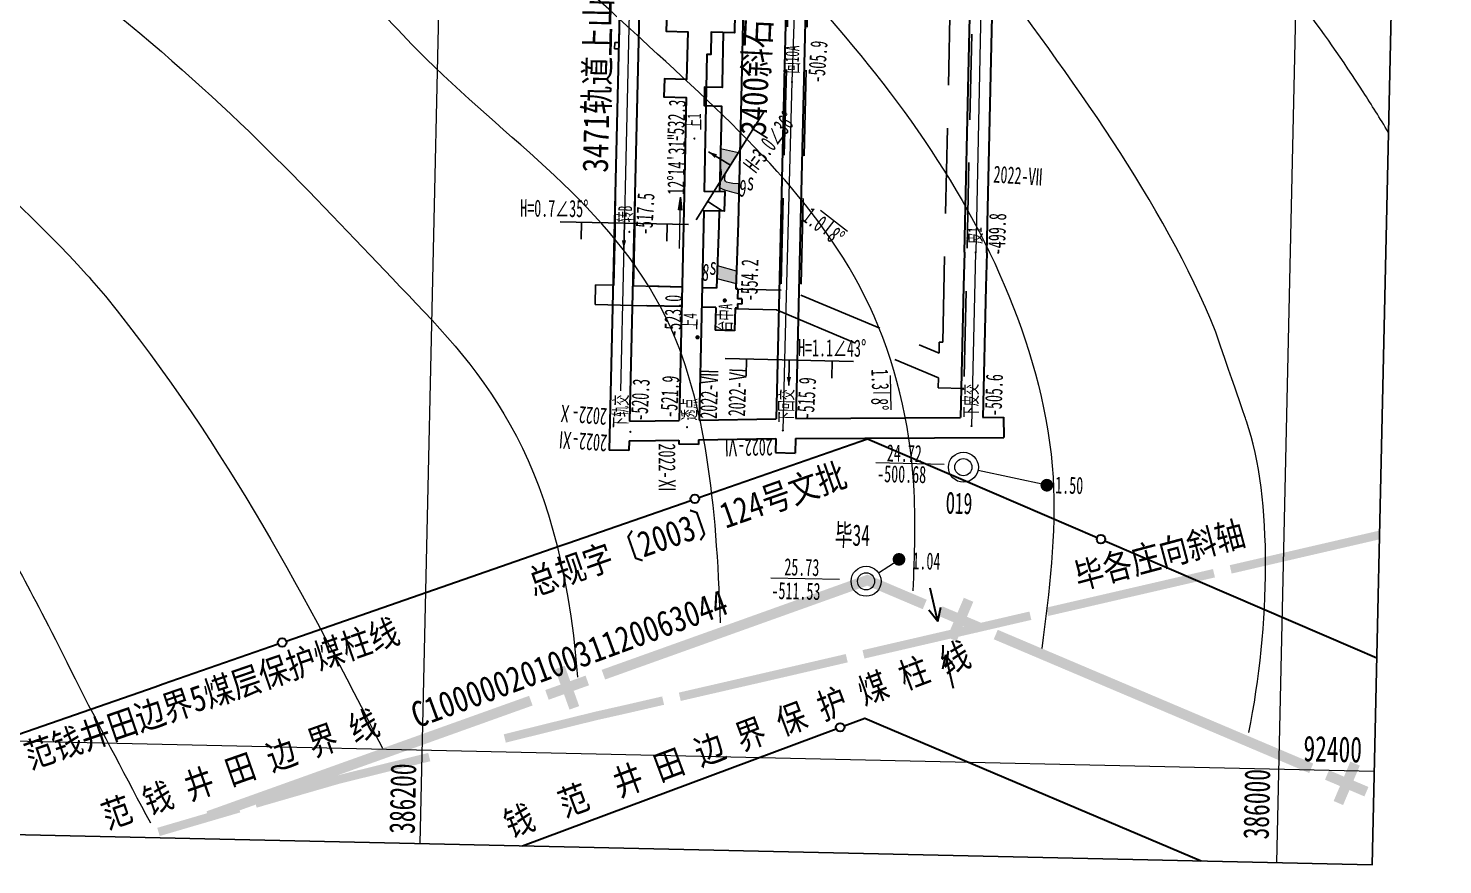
# Model space of a CAD drawing. Header units: millimetres. Extents: x 97264 to 263559, y 385279 to 783825.
# Drawn here: x 98293.7 to 98623.9, y 386281.6 to 386476.9 of the extents above; entities that cross this region are included whole.
import ezdxf
from ezdxf.enums import TextEntityAlignment as Align

# ---------------------------------------------------------------- set-up
doc = ezdxf.new("R2010")
doc.units = ezdxf.units.MM
doc.linetypes.add('2-1', pattern=[3, 2, -1])
for name, color, linetype in [('DZ-等高线', 7, 'Continuous'), ('井田边界保护煤柱线', 7, 'Continuous'), ('向背斜轴', 1, 'Continuous'), ('图廓方格网', 7, 'Continuous'), ('地面钻孔及编号', 7, 'Continuous'), ('地面钻孔高程及煤厚', 7, 'Continuous'), ('岩巷_测点标高', 30, 'Continuous'), ('岩巷_测点点号', 7, 'Continuous'), ('岩巷_测点符号', 7, 'Continuous'), ('岩巷巷道及名称', 30, 'Continuous'), ('岩巷见煤8', 8, 'Continuous'), ('岩巷见煤9', 241, 'Continuous'), ('岩巷高程点', 30, 'Continuous'), ('岩巷高程点名称', 30, 'Continuous'), ('巷道坡度及注记', 30, 'Continuous'), ('巷道掘进点位及日期', 7, 'Continuous'), ('断层井巷实测', 1, 'Continuous'), ('断层井巷实测(岩巷)', 1, 'Continuous'), ('煤巷-测点标高', 7, 'Continuous'), ('煤巷-测点点号', 7, 'Continuous'), ('煤巷-测点符号', 7, 'Continuous'), ('煤巷5巷道及名称', 7, 'Continuous'), ('煤巷5巷道导线', 254, 'Continuous'), ('煤巷5高程点', 7, 'Continuous'), ('煤巷5高程点名称', 7, 'Continuous'), ('边界-井田边界', 7, 'Continuous'), ('边界-保安煤柱', 1, 'Continuous'), ('采面产状', 7, 'Continuous')]:
    doc.layers.add(name, color=color, linetype=linetype)
for name, color, linetype, lineweight in [('DZ7煤煤巷', 7, 'Continuous', 30), ('煤层产状', 7, 'Continuous', 15), ('煤巷7巷道及名称', 32, 'Continuous', 30)]:
    doc.layers.add(name, color=color, linetype=linetype, lineweight=lineweight)
doc.styles.add('2巷道名称、边界、露头、断层等名称注记', font='simfang.ttf', dxfattribs={"width": 0.83, "height": 6})
doc.styles.add('fs1', font='simfang.ttf', dxfattribs={"width": 0.9})
doc.styles.add('HT', font='simhei.ttf', dxfattribs={"width": 0.9})
doc.styles.add('hzsd', font='simhei.ttf', dxfattribs={"width": 0.7})
doc.styles.add('坐标注记', font='simhei.ttf', dxfattribs={"width": 0.67, "height": 6})
doc.styles.add('工作面回采年度、钻孔编号注记', font='', dxfattribs={"width": 0.6, "height": 5})
doc.styles.add('测点标高', font='simhei.ttf', dxfattribs={"width": 0.7, "height": 2})
doc.styles.add('点号', font='simhei.ttf', dxfattribs={"width": 0.75})
doc.styles.add('高程、煤厚、断层产状要素等数字注记', font='simhei.ttf', dxfattribs={"width": 0.6, "height": 4})
doc.styles.get('工作面回采年度、钻孔编号注记').set_extended_font_data('SimSun')

# ---------------------------------------------------------------- blocks, each defined once
blk = doc.blocks.new('CD-MH')
at = {"layer": '煤巷-测点符号', "ltscale": 10, "const_width": 0.125}
blk.add_lwpolyline([(-0.0625, 0, 1), (0.0625, 0, 1)], format="xyb", close=True, dxfattribs=at)
at = {"ltscale": 10, "style": '测点标高', "width": 0.7, "flags": 1}
for tag, p in [('左帮', (-0.5, -3)), ('右帮', (2, -3))]:
    blk.add_attdef(tag, p, '', height=2, rotation=88, dxfattribs=at)
at = {"layer": '煤巷-测点标高', "ltscale": 10, "style": '测点标高', "width": 0.7}
blk.add_attdef('标高', (3.8, 0), '', height=2, rotation=88, dxfattribs=at)
at = {"layer": '煤巷-测点点号', "ltscale": 10, "style": '点号', "width": 0.8}
blk.add_attdef('点号', (0.7, 1), '', height=1.6, rotation=90, dxfattribs=at)
blk = doc.blocks.new('cd-yh')
at = {"layer": '岩巷_测点符号', "const_width": 0.25}
blk.add_lwpolyline([(-0.125, 0, 1), (0.125, 0, 1)], format="xyb", close=True, dxfattribs=at)
at = {"style": '测点标高', "width": 0.7, "flags": 1}
for tag, p in [('左帮', (-0.5, -3)), ('右帮', (2, -3))]:
    blk.add_attdef(tag, p, '', height=2, rotation=90, dxfattribs=at)
at = {"layer": '岩巷_测点标高', "style": '测点标高', "width": 0.7}
blk.add_attdef('标高', (3.8, 0), '', height=2, rotation=90, dxfattribs=at)
at = {"layer": '岩巷_测点点号', "style": '点号', "width": 0.8}
blk.add_attdef('点号', (0.7, 1), '', height=1.6, rotation=90, dxfattribs=at)
blk = doc.blocks.new('A$C20FA0265')
for p, q in [((0, 0.49), (3.28, 2.79)), ((1.64, 1.64), (2.79, 0))]:
    blk.add_line(p, q)
blk = doc.blocks.new('dcv')
at = {"color": 1}
for p, q in [((-5, 0), (-5, 2)), ((0, 0), (0, 3)), ((5, 0), (5, 2)), ((-7.5, 0), (7.5, 0))]:
    blk.add_line(p, q, dxfattribs=at)
blk.add_lwpolyline([(0, 3, 0, 0.5, 0), (0, 2, 0.5, 0.5, 0)], format="xyseb", dxfattribs=at)
at = {"style": 'hzsd', "width": 0.85, "flags": 1}
for tag, p in [('性质', (5.27, 4.38)), ('倾向', (-5.63, 4.18)), ('标高', (8.5, -3))]:
    blk.add_attdef(tag, p, '', height=2, dxfattribs=at)
at = {"style": 'hzsd', "width": 0.85}
for tag, p in [('编号', (8.5, 0)), ('产状', (-7, -3.49))]:
    blk.add_attdef(tag, p, '', height=2, dxfattribs=at)
blk = doc.blocks.new('JTBJ2K')
at = {"const_width": 2.4}
for points in [[(0, 5), (0, -5)], [(-5, 0), (5, 0)]]:
    blk.add_lwpolyline(points, dxfattribs=at)
blk = doc.blocks.new('xk')
at = {"layer": '边界-保安煤柱', "color": 1, "lineweight": 30}
blk.add_circle((0, 0), 1, dxfattribs=at)
blk = doc.blocks.new('QBLOCK2024070910273728')
at = {"color": 1}
for p, q in [((0, 0), (0, 6)), ((-15, 0), (15, 0)), ((-10, -4), (-10, 0)), ((10, -4), (10, 0))]:
    blk.add_line(p, q, dxfattribs=at)
blk.add_lwpolyline([(0, 6, 0, 1, 0), (0, 4, 1, 1, 0)], format="xyseb", dxfattribs=at)

msp = doc.modelspace()

# ---------------------------------------------------------------- hatches: boundary and pattern name
at = {"layer": '地面钻孔及编号', "lineweight": 15, "ltscale": 2}
h = msp.add_hatch(color=256, dxfattribs=at)
edge = h.paths.add_edge_path()
edge.add_arc((98531.51, 386370.21), 1.5, 88.7242, 448.7242)
h = msp.add_hatch(color=256, dxfattribs=at)
edge = h.paths.add_edge_path()
edge.add_arc((98497, 386352.9), 1.5, 88.7242, 448.7242)
at = {"layer": '岩巷见煤8', "lineweight": 0, "ltscale": 2}
msp.add_hatch(color=256, dxfattribs=at).paths.add_polyline_path([(98454.6, 386421.42), (98454.5, 386418.48), (98458.95, 386417.28), (98459.05, 386420.22)])
at = {"layer": '岩巷见煤9'}
for points in [[(98455.34, 386448.86), (98455.24, 386444.87), (98455.37, 386444.35), (98455.51, 386443.79), (98455.57, 386443.42), (98455.57, 386442.81), (98455.48, 386442.34), (98455.32, 386441.77), (98455.16, 386441.23), (98455.15, 386440.93), (98456.47, 386443.03), (98457.64, 386444.9), (98459.52, 386447.91)], [(98456.33, 386441.44), (98456.35, 386441.94), (98456.38, 386442.45), (98456.47, 386443.03), (98455.15, 386440.93), (98455.12, 386439.7), (98455.21, 386439.63), (98455.72, 386439.42), (98456.27, 386439.2), (98457.86, 386438.73), (98459.15, 386438.36), (98459.57, 386438.23), (98459.62, 386440.59), (98458.2, 386440.69), (98457.46, 386440.83), (98456.73, 386440.97), (98456.48, 386441.18)]]:
    msp.add_hatch(color=256, dxfattribs=at).paths.add_polyline_path(points)
at = {"layer": '巷道坡度及注记', "ltscale": 5}
h = msp.add_hatch(color=256, dxfattribs=at)
h.dxf.hatch_style = 1
h.paths.add_polyline_path([(98445.54, 386434.47), (98446.01, 386437.45), (98446.29, 386434.44)])

# ---------------------------------------------------------------- linework, layer by layer
at = {"layer": 'DZ-等高线', "color": 7, "lineweight": 15, "ltscale": 10}
for points, knots in [([(98611.27, 386452.56), (98609.28, 386455.91), (98597.86, 386474.07), (98578.72, 386499.43), (98534.23, 386546.86), (98495.34, 386568.96), (98470.54, 386585.12), (98454.15, 386592.17), (98454.15, 386592.17), (98359.02, 386645.6), (98346.57, 386652.32), (98333.95, 386658.7), (98316.31, 386667.29)], [32.298275, 32.298275, 32.298275, 32.298275, 44.316551, 102.759697, 147.023869, 218.190377, 348.248414, 348.248414, 348.248414, 348.248414, 382.491005, 390.718789, 390.718789, 390.718789, 390.718789]), ([(98314.27, 386601.63), (98378.08, 386569.57), (98455.29, 386516.46), (98520.39, 386429.86), (98535.62, 386373.32), (98532.07, 386345.46), (98530.37, 386332.12)], [546.338843, 546.338843, 546.338843, 546.338843, 733.732338, 821.549283, 865.167723, 905.189594, 905.189594, 905.189594, 905.189594]), ([(98570.96, 386405.96), (98558.45, 386436.81), (98522.77, 386484.52), (98474.09, 386550.74), (98430.05, 386563.66), (98373.46, 386603.59)], [97.365484, 97.365484, 97.365484, 97.365484, 197.991364, 267.606895, 329.369433, 329.369433, 329.369433, 329.369433]), ([(98500.32, 386345.58), (98500.64, 386353.82), (98501.51, 386376.38), (98489.66, 386426.79), (98429.52, 386480.28), (98374.52, 386533.03), (98332.64, 386558.12), (98313.29, 386568.41)], [0, 0, 0, 0, 24.759016, 67.767654, 149.806633, 257.316265, 297.039689, 297.039689, 297.039689, 297.039689]), ([(98455.31, 386338.09), (98454.44, 386366.79), (98447.27, 386424.03), (98393.8, 386457.71), (98355.65, 386505.29), (98330.98, 386521.72), (98312, 386531.95)], [0, 0, 0, 0, 59.171092, 149.943136, 202.000968, 239.749661, 239.749661, 239.749661, 239.749661]), ([(98208.38, 386491.47), (98215.42, 386488.04), (98251.79, 386469.14), (98287.18, 386442.48), (98310.31, 386416.03), (98311.76, 386414.33)], [687.237117, 687.237117, 687.237117, 687.237117, 710.726435, 809.947688, 816.682329, 816.682329, 816.682329, 816.682329]), ([(98311.77, 386482.26), (98341.05, 386458.87), (98381.91, 386413.94), (98417.6, 386379.3), (98421.96, 386325.43)], [607.334215, 607.334215, 607.334215, 607.334215, 694.418099, 790.712073, 790.712073, 790.712073, 790.712073]), ([(98198, 386442.82), (98213.19, 386432.42), (98244.07, 386407.51), (98280.11, 386372.72), (98294.46, 386345.34), (98305.71, 386322.95)], [511.384991, 511.384991, 511.384991, 511.384991, 566.744827, 630.04362, 659.261924, 659.261924, 659.261924, 659.261924]), ([(98578.67, 386312.48), (98583.64, 386337.24), (98584.35, 386369.01), (98577.32, 386387.36), (98570.96, 386405.96)], [0, 0, 0, 0, 74.350035, 79.046737, 79.046737, 79.046737, 79.046737])]:
    msp.add_open_spline(points, degree=3, knots=knots, dxfattribs=at)
for points in [[(98311.76, 386414.33), (98341.04, 386377.85), (98358.72, 386343.35), (98376.39, 386308.85)], [(98305.71, 386322.95), (98311.11, 386312.33), (98316.67, 386301.84), (98322.23, 386291.35)]]:
    msp.add_open_spline(points, degree=3, dxfattribs=at)
at = {"layer": 'DZ7煤煤巷', "color": 32, "linetype": '2-1', "lineweight": -3, "ltscale": 10}
for points in [[(98473.78, 386598.95), (98473.45, 386584.52), (98472.11, 386527.22), (98469.48, 386415.73)], [(98478.38, 386598.82), (98478.04, 386584.41), (98476.71, 386527.11), (98474.06, 386414.62)], [(98430.44, 386416.88), (98430.72, 386429.68), (98430.82, 386441.16), (98431.61, 386472.06), (98430.61, 386472.08), (98430.65, 386473.58), (98431.65, 386473.56), (98432.1, 386491.42), (98432.88, 386513.54), (98431.88, 386513.56), (98431.92, 386515.06), (98432.92, 386515.04), (98433.12, 386524.14), (98432.12, 386524.17), (98432.15, 386525.37), (98433.15, 386525.34), (98433.5, 386540.78), (98433.63, 386546.52), (98433.65, 386547.72), (98434.26, 386574.31), (98434.27, 386574.63)], [(98507.21, 386403.62), (98509.43, 386505.56)], [(98514.63, 386505.53), (98512.17, 386392.78)], [(98446.3, 386411.94), (98434.93, 386412.17), (98426.03, 386412.38), (98426.14, 386416.98), (98430.44, 386416.88)], [(98446.4, 386416.44), (98435.04, 386416.77)], [(98458.91, 386415.98), (98469.48, 386415.73)], [(98474.05, 386414.62), (98506.35, 386401.05)], [(98458.75, 386411.38), (98468.38, 386411.15)], [(98468.38, 386411.15), (98506.22, 386395.25)], [(98506.35, 386401.05), (98506.41, 386403.64)]]:
    msp.add_lwpolyline(points, dxfattribs=at)
for points, elevation in [([(98435.04, 386416.77), (98435.32, 386429.57), (98435.37, 386441.06), (98436.7, 386491.31), (98437.15, 386503.92)], -553.59), ([(98430.44, 386416.88), (98430.72, 386429.68)], -553.59), ([(98507.21, 386403.62), (98506.41, 386403.64)], -536.3)]:
    msp.add_lwpolyline(points, dxfattribs=dict(at, elevation=elevation))
at = {"layer": 'DZ7煤煤巷', "color": 32, "lineweight": -3, "ltscale": 10}
for points in [[(98506.17, 386392.91), (98506.22, 386395.25)], [(98506.17, 386392.91), (98512.17, 386392.78)]]:
    msp.add_lwpolyline(points, dxfattribs=at)
at = {"layer": '向背斜轴', "color": 1, "const_width": 2}
for points in [[(98574.43, 386350.56), (98609.17, 386358.6)], [(98531.56, 386340.64), (98570.53, 386349.66)], [(98488.7, 386330.72), (98489.51, 386330.91), (98527.67, 386339.74)], [(98445.82, 386320.82), (98470.06, 386326.4), (98484.8, 386329.82)], [(98404.97, 386311.09), (98426.1, 386316.31), (98433.92, 386318.07), (98441.93, 386319.92)], [(98346.77, 386295.89), (98366.19, 386301.51), (98387.34, 386306.74)], [(98324.12, 386289.26), (98342.93, 386294.78)]]:
    msp.add_lwpolyline(points, dxfattribs=at)
at = {"layer": '向背斜轴', "color": 1, "linetype": 'Continuous', "lineweight": 30, "flags": 128}
for points in [[(98506.06, 386338.39), (98504.26, 386346.19)], [(98506.06, 386338.39), (98503.97, 386341.07)], [(98506.06, 386338.39), (98506.77, 386341.72)], [(98507.87, 386330.6), (98507.16, 386327.27)], [(98507.87, 386330.6), (98509.67, 386322.8)], [(98507.87, 386330.6), (98509.96, 386327.92)]]:
    msp.add_lwpolyline(points, dxfattribs=at)
at = {"layer": '图廓方格网', "color": 7, "lineweight": 0}
for p, q in [((98385.23, 386286.56), (98401.69, 387025.68)), ((98585.18, 386282.1), (98601.64, 387021.23)), ((98607.94, 386303.4), (97266.39, 386333.28))]:
    msp.add_line(p, q, dxfattribs=at)
at = {"layer": '地面钻孔及编号', "lineweight": 15, "ltscale": 2}
msp.add_line((98492.22, 386349.72), (98497, 386352.9), dxfattribs=at)
msp.add_lwpolyline([(98531.51, 386370.21), (98515.45, 386373.68)], dxfattribs=at)
for centre, radius in [((98512.03, 386374.42), 3.5), ((98512.03, 386374.42), 2), ((98489.31, 386347.78), 3.5), ((98489.31, 386347.78), 2)]:
    msp.add_circle(centre, radius, dxfattribs=at)
at = {"layer": '地面钻孔高程及煤厚', "lineweight": 15, "ltscale": 2}
for points in [[(98491.57, 386375.5), (98507.57, 386375.14)], [(98467.09, 386348.61), (98483.09, 386348.26)]]:
    msp.add_lwpolyline(points, dxfattribs=at)
at = {"layer": '岩巷巷道及名称', "lineweight": 30, "ltscale": 2}
for points in [[(98461.27, 386509.63), (98461.11, 386502.94), (98460.2, 386463.95), (98460.04, 386457.17), (98459.43, 386431.44), (98458.91, 386416.06)], [(98447.86, 386484.69), (98447.77, 386480.69), (98442.77, 386480.8), (98442.67, 386476.2), (98447.67, 386476.09), (98447.42, 386464.97), (98442.22, 386465.09), (98442.13, 386460.89), (98447.33, 386460.77), (98446.88, 386438), (98445.71, 386385.33)], [(98453.36, 386484.56), (98453.27, 386480.56), (98458.67, 386480.44), (98458.57, 386475.84), (98453.17, 386475.96), (98453.05, 386470.77), (98452.15, 386470.79), (98451.5, 386438.89), (98456.3, 386438.79), (98456.2, 386434.19), (98451.4, 386434.3), (98450.31, 386385.4)], [(98455.98, 386475.9), (98455.7, 386464.06), (98455.68, 386463.04), (98451.58, 386463.14), (98451.48, 386458.84), (98455.57, 386458.74), (98455.54, 386457.28), (98455.1, 386438.81)], [(98454.99, 386434.22), (98454.92, 386430.87), (98454.42, 386416.21)], [(98459.41, 386416.04), (98459.33, 386413.75)], [(98460.33, 386413.72), (98460.29, 386412.52)], [(98454.27, 386411.71), (98454.09, 386406.42)], [(98458.76, 386411.56), (98458.58, 386406.27)], [(98459.29, 386412.55), (98459.26, 386411.55)], [(98445.6, 386380.73), (98445.58, 386379.78)], [(98450.21, 386380.8), (98450.18, 386379.68)]]:
    msp.add_lwpolyline(points, dxfattribs=at)
at = {"layer": '岩巷巷道及名称', "lineweight": 30, "ltscale": 2, "elevation": -554.17}
for points in [[(98454.42, 386416.21), (98451, 386416.31)], [(98459.41, 386416.04), (98458.91, 386416.06)], [(98460.33, 386413.72), (98459.33, 386413.75)], [(98454.27, 386411.71), (98450.9, 386411.81)], [(98459.26, 386411.55), (98458.76, 386411.56)], [(98460.29, 386412.52), (98459.29, 386412.55)], [(98458.58, 386406.27), (98454.09, 386406.42)]]:
    msp.add_lwpolyline(points, dxfattribs=at)
at = {"layer": '岩巷巷道及名称', "lineweight": 30, "ltscale": 10, "elevation": -522.98}
msp.add_lwpolyline([(98450.18, 386379.68), (98445.58, 386379.78)], dxfattribs=at)
at = {"layer": '岩巷见煤8', "lineweight": 0, "ltscale": 2}
msp.add_line((98459.05, 386420.22), (98454.6, 386421.42), dxfattribs=at)
for points in [[(98459.05, 386420.22), (98454.6, 386421.42)], [(98454.5, 386418.48), (98458.95, 386417.28)]]:
    msp.add_lwpolyline(points, dxfattribs=at)
at = {"layer": '岩巷见煤9', "lineweight": 0, "ltscale": 2}
for points in [[(98455.34, 386448.86), (98459.52, 386447.91), (98457.64, 386444.9), (98456.47, 386443.03), (98455.15, 386440.93), (98455.16, 386441.23), (98455.32, 386441.77), (98455.48, 386442.34), (98455.57, 386442.81), (98455.57, 386443.42), (98455.51, 386443.79), (98455.37, 386444.35), (98455.24, 386444.87), (98455.34, 386448.86)], [(98456.47, 386443.03), (98455.62, 386441.68), (98455.42, 386441.36), (98455.15, 386440.93), (98455.12, 386439.7), (98455.21, 386439.63), (98455.72, 386439.42), (98456.27, 386439.2), (98457.86, 386438.73), (98459.15, 386438.36), (98459.57, 386438.23), (98459.62, 386440.59), (98458.2, 386440.69), (98457.46, 386440.83), (98456.73, 386440.97), (98456.48, 386441.18), (98456.33, 386441.44), (98456.35, 386441.94), (98456.38, 386442.45), (98456.47, 386443.03)]]:
    msp.add_lwpolyline(points, dxfattribs=at)
at = {"layer": '巷道坡度及注记', "lineweight": 15, "ltscale": 2}
msp.add_line((98445.74, 386425.46), (98446.01, 386437.45), dxfattribs=at)
msp.add_lwpolyline([(98445.54, 386434.47), (98446.01, 386437.45), (98446.29, 386434.44)], close=True, dxfattribs=at)
at = {"layer": '煤巷5巷道及名称', "color": 30, "lineweight": 30, "ltscale": 2}
msp.add_line((98433.93, 386378.29, -25.26), (98429.34, 386378.4, -501.01), dxfattribs=at)
at = {"layer": '煤巷5巷道及名称', "lineweight": 30}
for points in [[(98433.96, 386574.92), (98433.71, 386564.18), (98432.72, 386522.26), (98431.82, 386483.87), (98430.51, 386428.44)], [(98513.32, 386469.63), (98514.42, 386516.31)], [(98518.52, 386469.51), (98519.63, 386516.81)], [(98471.25, 386510.89), (98468.32, 386385.68)], [(98475.87, 386511.47), (98472.92, 386385.75)], [(98436.95, 386506.57), (98436.41, 386483.76), (98435.13, 386428.34)], [(98512.09, 386416.62), (98511.38, 386386.02)], [(98517.29, 386416.51), (98516.58, 386386.05)], [(98440.1, 386385.24), (98445.71, 386385.33)], [(98450.31, 386385.4), (98468.32, 386385.68)], [(98472.92, 386385.75), (98511.38, 386386.02)], [(98516.58, 386386.05), (98521.42, 386386.09)], [(98521.42, 386386.09), (98521.47, 386381.37)], [(98440.17, 386380.64), (98445.6, 386380.73)], [(98450.21, 386380.8), (98468.21, 386381.08)], [(98468.21, 386381.08), (98468.13, 386377.85)], [(98472.81, 386381.15), (98472.73, 386377.73)], [(98472.81, 386381.15), (98521.47, 386381.37)], [(98468.13, 386377.85), (98472.73, 386377.73)]]:
    msp.add_lwpolyline(points, dxfattribs=at)
at = {"layer": '煤巷5巷道及名称', "color": 30, "lineweight": 30, "ltscale": 2}
for points in [[(98512.28, 386424.62), (98513.33, 386469.63)], [(98517.48, 386424.5), (98518.54, 386469.51)], [(98435.13, 386428.34), (98434.1, 386385.15)], [(98512.28, 386424.62), (98512.09, 386416.62)], [(98517.48, 386424.5), (98517.29, 386416.51)], [(98434.1, 386385.15), (98440.1, 386385.24)], [(98433.99, 386380.55), (98440.17, 386380.64)]]:
    msp.add_lwpolyline(points, dxfattribs=at)
at = {"layer": '煤巷5巷道及名称', "color": 30, "lineweight": 30, "ltscale": 2, "elevation": -501.01}
for points in [[(98430.51, 386428.44), (98429.34, 386378.4)], [(98433.99, 386380.55), (98433.93, 386378.29)]]:
    msp.add_lwpolyline(points, dxfattribs=at)
at = {"layer": '煤巷5巷道导线', "lineweight": 0}
msp.add_lwpolyline([(98514.88, 386424.56), (98513.93, 386384.03)], dxfattribs=at)
for points in [[(98474.65, 386540.65, 0), (98472.01, 386464.36, -506.41), (98470.36, 386402.49, -513.47), (98469.88, 386383, -515.42)], [(98435.01, 386522.2, -501.01), (98434.11, 386483.81, 0), (98431.96, 386392.21, 0)], [(98515, 386424.56, 0), (98516.2, 386481.43, -494.67)]]:
    msp.add_polyline3d(points, dxfattribs=at)
at = {"layer": '煤巷7巷道及名称', "lineweight": 30, "ltscale": 2}
for points in [[(98446.4, 386416.44), (98438.28, 386416.68)], [(98446.4, 386416.44), (98438.28, 386416.68)], [(98446.3, 386411.94), (98438.15, 386412.11)]]:
    msp.add_lwpolyline(points, dxfattribs=at)
at = {"layer": '边界-井田边界', "lineweight": 9, "const_width": 2.4}
for points in [[(98503.01, 386342.37), (98489.63, 386348.05), (98427.99, 386325.98)], [(98593.23, 386304.12), (98519.58, 386335.35)]]:
    msp.add_lwpolyline(points, dxfattribs=at)
at = {"layer": '边界-井田边界', "lineweight": 0, "const_width": 2.4}
msp.add_lwpolyline([(98411.05, 386319.91), (98335.73, 386292.94)], dxfattribs=at)
at = {"layer": '边界-保安煤柱', "color": 1, "lineweight": 30, "ltscale": 10}
for points in [[(98450.29, 386367.34), (98489.68, 386381.04), (98512.53, 386371.21), (98543.23, 386358)], [(98353.95, 386333.83), (98417.78, 386356.03), (98419.67, 386356.69), (98448.4, 386366.68)], [(98545.07, 386357.21), (98603.47, 386332.09), (98608.53, 386329.92)], [(98257.61, 386300.31), (98323.33, 386323.17), (98325.22, 386323.83), (98352.06, 386333.17)]]:
    msp.add_lwpolyline(points, dxfattribs=at)
at = {"layer": '边界-保安煤柱', "linetype": 'Continuous', "lineweight": 30, "elevation": 9999, "flags": 128}
for points in [[(98484.22, 386314.04), (98488.99, 386315.82), (98492.8, 386314.2), (98497.41, 386312.25), (98567.52, 386282.5)], [(98409.08, 386286.03), (98482.34, 386313.34)]]:
    msp.add_lwpolyline(points, dxfattribs=at)
at = {"layer": '边界-保安煤柱', "color": 1, "lineweight": 30}
for centre in [(98449.34, 386367.01), (98544.15, 386357.61), (98353.01, 386333.5)]:
    msp.add_circle(centre, 1, dxfattribs=at)
at = {"layer": '采面产状', "color": 7, "lineweight": -3}
msp.add_lwpolyline([(97282.38, 387051.05), (97265.91, 386311.48), (98607.46, 386281.61), (98623.93, 387021.17)], close=True, dxfattribs=at)

# ---------------------------------------------------------------- block references
at = {"layer": '岩巷高程点', "color": 30, "lineweight": 30}
ref = msp.add_blockref('cd-yh', (98456.32, 386413.35, -554.17), dxfattribs=dict(at, xscale=2.000000000033647, yscale=2.000000000012121, zscale=2, rotation=358.3263898344093))
ref.add_attrib('点号', '台中A', (98457.89, 386405.98, -554.17), dxfattribs={"layer": '岩巷高程点名称', "height": 3.2, "rotation": 88.3264, "style": '点号', "width": 0.6})
ref.add_attrib('标高', '-554.2', (98463.92, 386413.12, -554.17), dxfattribs={"height": 4, "rotation": 88.3264, "style": '测点标高', "width": 0.6})
at = {"layer": '岩巷高程点', "color": 30, "lineweight": 30, "ltscale": 10}
ref = msp.add_blockref('cd-yh', (98449.96, 386404.75, -522.98), dxfattribs=dict(at, xscale=2.000000000000132, yscale=2.000000000012121, zscale=2.000000000000132, rotation=358.7242146143208))
ref.add_attrib('点号', '上4', (98449.79, 386406.44, -522.98), dxfattribs={"layer": '岩巷高程点名称', "height": 3.2, "rotation": 88.7242, "style": '点号', "width": 0.6})
ref.add_attrib('标高', '-523.0', (98446.14, 386404.83), dxfattribs={"height": 4, "rotation": 88.7242, "style": '测点标高', "width": 0.6})
at = {"layer": '断层井巷实测', "color": 1, "lineweight": 20, "ltscale": 2, "xscale": 1.999999999995416, "yscale": 2.000000000012121, "zscale": 1.999999999999998, "rotation": 178.6923491472189}
for p in [(98432.88, 386431.4), (98471.39, 386399.46)]:
    msp.add_blockref('dcv', p, dxfattribs=at)
at = {"layer": '断层井巷实测(岩巷)', "color": 1, "linetype": 'ByBlock', "lineweight": 20, "rotation": 57.9676134902878}
msp.add_blockref('QBLOCK2024070910273728', (98457.64, 386444.9), dxfattribs=at)
at = {"layer": '煤层产状', "color": 7, "lineweight": 15, "yscale": 2.000000000012121}
for p, xscale, zscale, rotation in [((98477.71, 386434.13), 1.999999999991831, 2.000000000000949, 287.0280739136891), ((98494.15, 386396.34), 2.000000000032948, 2, 235.9407694020871)]:
    msp.add_blockref('A$C20FA0265', p, dxfattribs=dict(at, xscale=xscale, zscale=zscale, rotation=rotation))
at = {"layer": '煤巷5高程点', "lineweight": 30}
ref = msp.add_blockref('CD-MH', (98472.01, 386464.36, -506.41), dxfattribs=dict(at, xscale=2.000000000004853, yscale=2.000000000012121, zscale=2, rotation=357.7242146136613))
ref.add_attrib('点号', '回10A', (98473.49, 386466.3, -506.41), dxfattribs={"layer": '煤巷5高程点名称', "ltscale": 10, "height": 3.2, "rotation": 87.7242, "style": '点号', "width": 0.6})
ref.add_attrib('标高', '-505.9', (98479.61, 386464.06, -506.41), dxfattribs={"ltscale": 10, "height": 4, "rotation": 85.7242, "style": '测点标高', "width": 0.6})
at = {"layer": '煤巷5高程点', "lineweight": 30, "ltscale": 10}
ref = msp.add_blockref('CD-MH', (98449.24, 386451.15), dxfattribs=dict(at, xscale=2.000000000000132, yscale=2.000000000012121, zscale=2.000000000000132, rotation=358.7242146143208))
ref.add_attrib('点号', '上1', (98450.69, 386453.11), dxfattribs={"layer": '煤巷5高程点名称', "ltscale": 10, "height": 3.2, "rotation": 88.7242, "style": '点号', "width": 0.6})
ref.add_attrib('标高', '-532.3', (98446.71, 386450.32), dxfattribs={"ltscale": 10, "height": 4, "rotation": 86.7242, "style": '测点标高', "width": 0.6})
at = {"layer": '煤巷5高程点'}
ref = msp.add_blockref('CD-MH', (98434.04, 386429.36), dxfattribs=dict(at, xscale=2.000000000000132, yscale=2.000000000012121, zscale=2.000000000000132, rotation=358.7242146143208))
ref.add_attrib('点号', '转B', (98434.61, 386431.5), dxfattribs={"layer": '煤巷5高程点名称', "ltscale": 10, "height": 3.2, "rotation": 88.7242, "style": '点号', "width": 0.6})
ref.add_attrib('标高', '-517.5', (98439.38, 386428.56), dxfattribs={"ltscale": 10, "height": 4, "rotation": 86.7242, "style": '测点标高', "width": 0.6})
at = {"layer": '煤巷5高程点', "lineweight": 30}
ref = msp.add_blockref('CD-MH', (98514.88, 386424.56), dxfattribs=dict(at, xscale=1.999999999975871, yscale=2.000000000012121, zscale=1.999999999999999, rotation=359.9653245678654))
ref.add_attrib('点号', '皮1', (98516.28, 386426.56), dxfattribs={"layer": '煤巷5高程点名称', "ltscale": 10, "height": 3.2, "rotation": 89.9653, "style": '点号', "width": 0.6})
ref.add_attrib('标高', '-499.8', (98521.7, 386423.85), dxfattribs={"ltscale": 10, "height": 4, "rotation": 87.9653, "style": '测点标高', "width": 0.6})
at = {"layer": '煤巷5高程点'}
ref = msp.add_blockref('CD-MH', (98434.28, 386382.68), dxfattribs=dict(at, xscale=2.000000000000132, yscale=2.000000000012121, zscale=2.000000000000132, rotation=358.7242146143208))
ref.add_attrib('点号', '下轨交', (98433.51, 386383.49), dxfattribs={"layer": '煤巷5高程点名称', "ltscale": 10, "height": 3.2, "rotation": 88.7242, "style": '点号', "width": 0.6})
ref.add_attrib('标高', '-520.3', (98438.27, 386385.16), dxfattribs={"ltscale": 10, "height": 4, "rotation": 86.7242, "style": '测点标高', "width": 0.6})
ref = msp.add_blockref('CD-MH', (98447.52, 386383.76), dxfattribs=dict(at, xscale=2.000000000000132, yscale=2.000000000012121, zscale=2.000000000000132, rotation=358.7242146143208))
ref.add_attrib('点号', '透点', (98449.59, 386385.29), dxfattribs={"layer": '煤巷5高程点名称', "ltscale": 10, "height": 3.2, "rotation": 88.7242, "style": '点号', "width": 0.6})
ref.add_attrib('标高', '-521.9', (98445.16, 386385.89), dxfattribs={"ltscale": 10, "height": 4, "rotation": 86.7242, "style": '测点标高', "width": 0.6})
at = {"layer": '煤巷5高程点', "lineweight": 30}
ref = msp.add_blockref('CD-MH', (98469.88, 386383, -515.42), dxfattribs=dict(at, xscale=2.000000000000132, yscale=2.000000000012121, zscale=2.000000000000132, rotation=358.7242146143208))
ref.add_attrib('点号', '下回交', (98472.15, 386384.75, -515.42), dxfattribs={"layer": '煤巷5高程点名称', "ltscale": 10, "height": 3.2, "rotation": 88.7242, "style": '点号', "width": 0.6})
ref.add_attrib('标高', '-515.9', (98477.1, 386385.5, -515.42), dxfattribs={"ltscale": 10, "height": 4, "rotation": 86.7242, "style": '测点标高', "width": 0.6})
ref = msp.add_blockref('CD-MH', (98513.93, 386384.03), dxfattribs=dict(at, xscale=1.999999999975871, yscale=2.000000000012121, zscale=1.999999999999999, rotation=359.9653245678654))
ref.add_attrib('点号', '下皮交', (98515.33, 386386.03), dxfattribs={"layer": '煤巷5高程点名称', "ltscale": 10, "height": 3.2, "rotation": 89.9653, "style": '点号', "width": 0.6})
ref.add_attrib('标高', '-505.6', (98520.94, 386386.3), dxfattribs={"ltscale": 10, "height": 4, "rotation": 87.9653, "style": '测点标高', "width": 0.6})
at = {"layer": '边界-井田边界', "lineweight": 9}
for p, rotation in [((98511.29, 386338.86), 157.0249113823176), ((98419.52, 386322.94), 199.70269840275)]:
    msp.add_blockref('JTBJ2K', p, dxfattribs=dict(at, rotation=rotation))
at = {"layer": '边界-井田边界', "rotation": 157.0249113823176}
msp.add_blockref('JTBJ2K', (98601.52, 386300.61), dxfattribs=at)
at = {"layer": '边界-保安煤柱', "color": 1, "rotation": 20.4466635697768}
msp.add_blockref('xk', (98483.28, 386313.69, 9999), dxfattribs=at)

# ---------------------------------------------------------------- texts
at = {"layer": 'DZ7煤煤巷', "color": 32, "lineweight": -3, "ltscale": 2, "style": '2巷道名称、边界、露头、断层等名称注记', "width": 0.83}
msp.add_text('3471轨道上山', height=6, rotation=88.7242, dxfattribs=at).set_placement((98429.04, 386443.15))
at = {"layer": '井田边界保护煤柱线', "color": 0, "lineweight": 30, "style": 'fs1', "width": 0.83}
msp.add_text('毕各庄向斜轴', height=6, rotation=14.9859, dxfattribs=at).set_placement((98538.89, 386345.78))
at = {"layer": '图廓方格网', "lineweight": 0, "style": '坐标注记', "width": 0.67}
for s, rotation, p in [('92400', 358.7242, (98591.35, 386305.77)), ('386200', 88.7242, (98383.93, 386288.77)), ('386000', 88.7242, (98583.3, 386287.48))]:
    msp.add_text(s, height=6, rotation=rotation, dxfattribs=at).set_placement(p)
at = {"layer": '地面钻孔及编号', "color": 7, "lineweight": 15, "ltscale": 2, "style": '工作面回采年度、钻孔编号注记', "width": 0.6}
for s, p in [('O19', (98507.93, 386363.59)), ('毕34', (98482, 386356.17))]:
    msp.add_text(s, height=5, rotation=358.7242, dxfattribs=at).set_placement(p)
at = {"layer": '地面钻孔高程及煤厚', "color": 1, "lineweight": 15, "ltscale": 2, "style": 'HT', "width": 0.6}
for s, p in [('24.72', (98494.12, 386375.77)), ('25.73', (98470.19, 386349.18))]:
    msp.add_text(s, height=4, rotation=358.7242, dxfattribs=at).set_placement(p)
at = {"layer": '地面钻孔高程及煤厚', "lineweight": 15, "ltscale": 2, "style": 'HT', "width": 0.6}
for s, p in [('-500.68', (98491.87, 386370.95)), ('1.50', (98533.43, 386368.3)), ('1.04 ', (98500.09, 386350.6)), ('-511.53 ', (98467.19, 386343.67))]:
    msp.add_text(s, height=4, rotation=358.7242, dxfattribs=at).set_placement(p)
at = {"layer": '岩巷巷道及名称', "lineweight": 30, "ltscale": 2, "style": '2巷道名称、边界、露头、断层等名称注记', "width": 0.83}
msp.add_text('3400斜石门', height=6, rotation=87.2733, dxfattribs=at).set_placement((98465.89, 386451.82))
at = {"layer": '岩巷见煤8', "lineweight": 30, "ltscale": 2, "style": '高程、煤厚、断层产状要素等数字注记', "width": 0.6}
for s, p in [('8', (98450.89, 386418.02)), ('s', (98452.66, 386419.41))]:
    msp.add_text(s, height=4, rotation=355.2274, dxfattribs=at).set_placement(p)
at = {"layer": '岩巷见煤9', "lineweight": 30, "ltscale": 2, "style": '高程、煤厚、断层产状要素等数字注记', "width": 0.6}
for s, rotation, p in [('9', 355.1146, (98459.58, 386437.65)), ('s', 355.2149, (98461.42, 386439.14))]:
    msp.add_text(s, height=4, rotation=rotation, dxfattribs=at).set_placement(p)
at = {"layer": '巷道坡度及注记', "lineweight": 0, "ltscale": 2, "style": '高程、煤厚、断层产状要素等数字注记', "width": 0.6}
msp.add_text('12%%D14\'31"', height=4, rotation=88.9708, dxfattribs=at).set_placement((98446.88, 386438))
at = {"layer": '巷道掘进点位及日期', "color": 7, "lineweight": 30, "ltscale": 2, "style": '高程、煤厚、断层产状要素等数字注记', "width": 0.6}
for s, rotation, p in [('2022-Ⅶ', 356.425, (98518.95, 386440.88)), ('2022-Ⅶ', 88.1342, (98454.48, 386385.67)), ('2022-Ⅵ', 88.1342, (98461.05, 386386.23)), ('2022-Ⅹ', 175.5691, (98428.95, 386388.16)), ('2022-Ⅺ', 175.5691, (98428.98, 386381.98)), ('2022-Ⅺ', 269.9381, (98440.87, 386379.97)), ('2022-Ⅵ', 180.9055, (98467.5, 386381.08))]:
    msp.add_text(s, height=4, rotation=rotation, dxfattribs=at).set_placement(p)
at = {"layer": '断层井巷实测', "color": 7, "lineweight": 30, "style": '高程、煤厚、断层产状要素等数字注记', "width": 0.6}
for s, p in [('H=0.7∠35°', (98408.56, 386432.94)), ('H=1.1∠43°', (98473.42, 386400.35))]:
    msp.add_text(s, height=4, rotation=359.4711, dxfattribs=at).set_placement(p)
at = {"layer": '断层井巷实测(岩巷)', "color": 30, "lineweight": 30, "style": '高程、煤厚、断层产状要素等数字注记', "width": 0.6}
msp.add_text('H=3.0∠36%%d', height=4, rotation=52.2476, dxfattribs=at).set_placement((98466.85, 386450.36), align=Align.MIDDLE_CENTER)
at = {"layer": '煤层产状', "color": 7, "lineweight": 30, "style": '高程、煤厚、断层产状要素等数字注记', "width": 0.6}
for s, rotation, p in [('1.0', 323.2438, (98474.17, 386432.15)), ('8°', 319.8246, (98479.9, 386427.73)), ('1.3', 272.1565, (98490.53, 386397.28)), ('8°', 268.7373, (98490.54, 386390.61))]:
    msp.add_text(s, height=4, rotation=rotation, dxfattribs=at).set_placement(p)
at = {"layer": '边界-井田边界', "color": 7, "lineweight": 0, "ltscale": 2, "style": 'fs1', "width": 0.83}
msp.add_text('C1000002010031120063044', height=6, rotation=20.2343, dxfattribs=at).set_placement((98384.49, 386313.43))
at = {"layer": '边界-井田边界', "color": 7, "lineweight": 30, "style": '2巷道名称、边界、露头、断层等名称注记', "width": 0.83}
msp.add_text('范 钱 井 田 边 界 线', height=6, rotation=19.3485, dxfattribs=at).set_placement((98312.17, 386289.84))
at = {"layer": '边界-保安煤柱', "color": 7, "lineweight": 30, "width": 0.83}
for s, rotation, style, p in [('总规字〔2003〕124号文批 ', 19.3485, 'fs1', (98411.67, 386344.3)), ('范钱井田边界5煤层保护煤柱线', 18.9612, '2巷道名称、边界、露头、断层等名称注记', (98294.16, 386303.85)), ('钱  范  井 田 边 界 保 护 煤 柱 线', 20.5184, '2巷道名称、边界、露头、断层等名称注记', (98406.18, 386287.9))]:
    msp.add_text(s, height=6, rotation=rotation, dxfattribs=dict(at, style=style)).set_placement(p)

doc.saveas('drawing.dxf')
